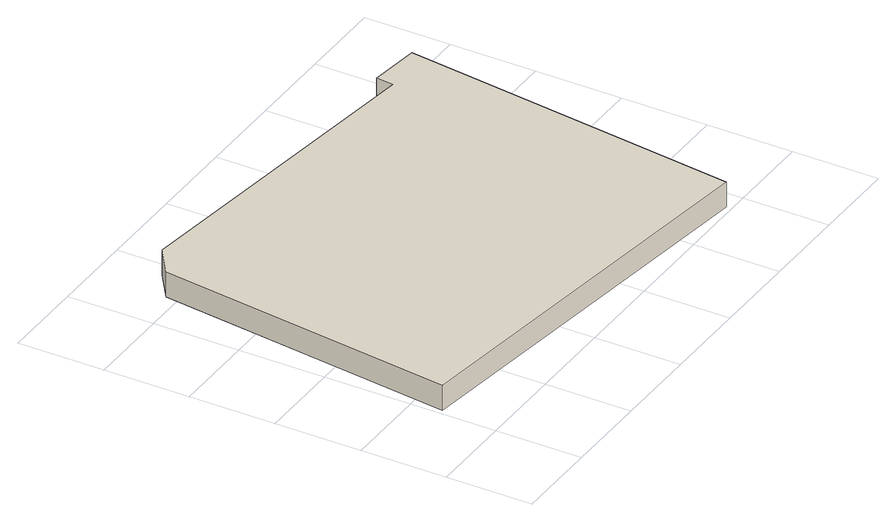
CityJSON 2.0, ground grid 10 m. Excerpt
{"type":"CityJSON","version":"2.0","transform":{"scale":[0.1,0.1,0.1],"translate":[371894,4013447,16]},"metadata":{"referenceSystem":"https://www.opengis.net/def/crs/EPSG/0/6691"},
"CityObjects":{
"building1":{"type":"Building","attributes":{"枝番":1,"利根川水系渡良瀬川洪水浸水想定区域（計画規模）.規模":"L1","利根川水系渡良瀬川洪水浸水想定区域（計画規模）.浸水ランク":"2","利根川水系渡良瀬川洪水浸水想定区域（計画規模）.浸水深":1,"利根川水系渡良瀬川洪水浸水想定区域（計画規模）.継続時間":5,"利根川水系渡良瀬川洪水浸水想定区域（想定最大規模）.規模":"L2","利根川水系渡良瀬川洪水浸水想定区域（想定最大規模）.浸水ランク":"2","利根川水系渡良瀬川洪水浸水想定区域（想定最大規模）.浸水深":1.8,"利根川水系渡良瀬川洪水浸水想定区域（想定最大規模）.継続時間":25.3,"利根川水系矢場川洪水浸水想定区域（想定最大規模）.規模":"L2","利根川水系矢場川洪水浸水想定区域（想定最大規模）.浸水ランク":"2","利根川水系矢場川洪水浸水想定区域（想定最大規模）.浸水深":0.5,"利根川水系多々良川洪水浸水想定区域（想定最大規模）.規模":"L2","利根川水系多々良川洪水浸水想定区域（想定最大規模）.浸水ランク":"1","利根川水系多々良川洪水浸水想定区域（想定最大規模）.浸水深":0.24,"利根川水系利根川洪水浸水想定区域（計画規模）.規模":"L1","利根川水系利根川洪水浸水想定区域（計画規模）.浸水ランク":"2","利根川水系利根川洪水浸水想定区域（計画規模）.浸水深":2,"利根川水系利根川洪水浸水想定区域（想定最大規模）.規模":"L2","利根川水系利根川洪水浸水想定区域（想定最大規模）.浸水ランク":"3","利根川水系利根川洪水浸水想定区域（想定最大規模）.浸水深":4.23,"measuredHeight":3.5,"BuildingDetails.prefecture":"10","BuildingDetails.city":"10207"},"geometry":[{"type":"Solid","lod":"1","boundaries":[[[[0,1,2,3,4,5,6]],[[5,7,8,6]],[[4,9,7,5]],[[3,10,9,4]],[[2,11,10,3]],[[1,12,11,2]],[[0,13,12,1]],[[6,8,13,0]],[[7,9,10,11,12,13,8]]]]}]}
},
"vertices":[
[6,66,8],[50,414,8],[83,438,8],[467,390,8],[469,410,8],[528,403,8],[478,7,8],[528,403,38],[478,7,38],[469,410,38],[467,390,38],[83,438,38],[50,414,38],[6,66,38]
]}
